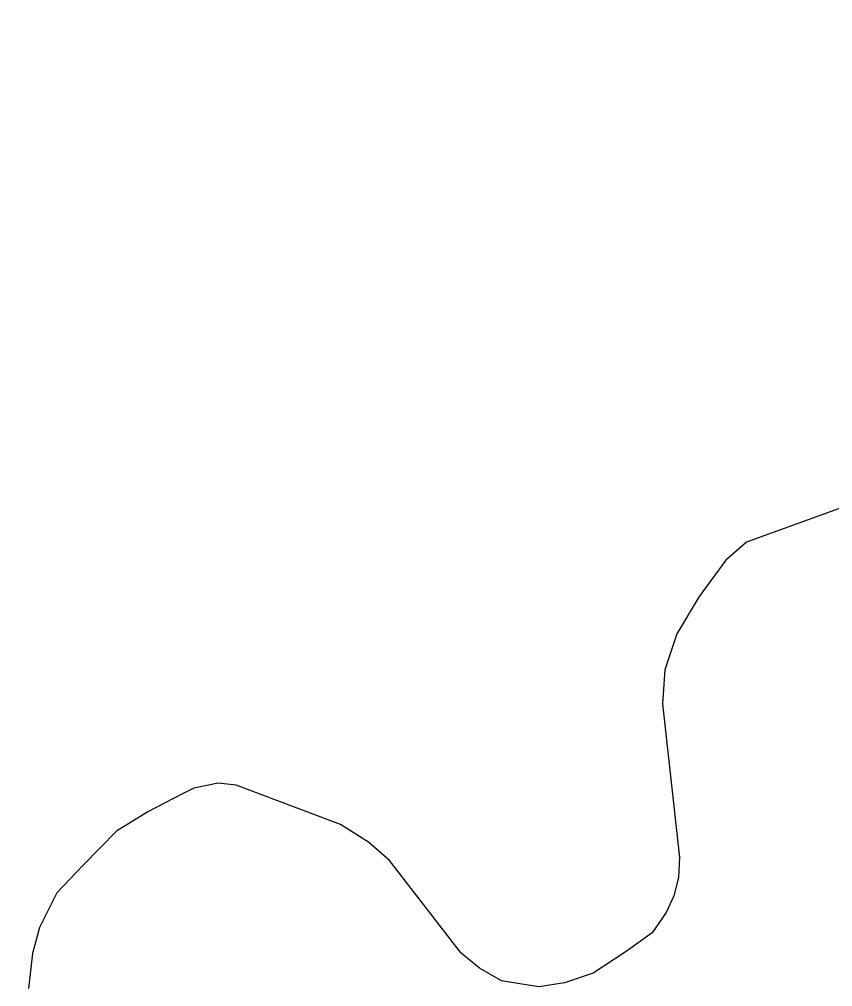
# Model space of a CAD drawing. Header units: millimetres. Extents: x 341926 to 344122, y 7366456 to 7369032.
# Drawn here: x 342716.6 to 343044.1, y 7367484.8 to 7367874.1 of the extents above; entities that cross this region are included whole.
import ezdxf

# ---------------------------------------------------------------- set-up
doc = ezdxf.new("R2010")
doc.units = ezdxf.units.MM
doc.layers.add('ESTRADA DO RIO ACIMA - 29_12_20 - V25 - V36', color=1, linetype='Continuous')
doc.layers.add('ESTRADA HENRIQUE ROSA - 29_12_20 - V58', color=7, linetype='Continuous')

msp = doc.modelspace()

# ---------------------------------------------------------------- linework, layer by layer
at = {"layer": 'ESTRADA DO RIO ACIMA - 29_12_20 - V25 - V36'}
msp.add_lwpolyline([(343058.68, 7367681.58), (343009.41, 7367663.77), (343001.1, 7367656.42), (342990.29, 7367641.83), (342981.31, 7367626.82), (342976.53, 7367612.33), (342975.55, 7367598.68), (342982.49, 7367536.84), (342981.96, 7367528.71), (342980.19, 7367521.41), (342977.02, 7367514.63), (342971.48, 7367506.54), (342960.55, 7367498.77), (342947.6, 7367490.23), (342936.07, 7367486.36), (342925.77, 7367484.77), (342918.1, 7367485.92), (342910.71, 7367487.15), (342901.85, 7367492.33), (342894.46, 7367498.32), (342865.65, 7367535.66), (342857.28, 7367543.05), (342845.89, 7367550.13), (342803.98, 7367565.97), (342796.67, 7367566.68), (342786.89, 7367564.74), (342782.05, 7367562.27), (342768.31, 7367555.15), (342755.77, 7367547.46), (342742.3, 7367533.73), (342731.73, 7367522.64), (342724.77, 7367508.62), (342721.96, 7367498.12), (342720.38, 7367484.11)], dxfattribs=at)
at = {"layer": 'ESTRADA HENRIQUE ROSA - 29_12_20 - V58'}
msp.add_rational_spline([(342766.85, 7367271.2), (342737.33, 7367238.36), (342707.81, 7367205.52), (342664.35, 7367176.91), (342630.79, 7367216.68), (342615.74, 7367234.52), (342600.68, 7367252.36), (342581.35, 7367275.27), (342562.01, 7367298.18), (342558.02, 7367302.91), (342554.03, 7367307.64), (342542.39, 7367320.41), (342530.75, 7367333.19), (342521.68, 7367341.9), (342512.61, 7367350.61), (342469.52, 7367394.92), (342426.42, 7367439.23), (342372.52, 7367495.99), (342318.61, 7367552.74), (342292.28, 7367591.73), (342278.25, 7367636.63), (342259.24, 7367658.42), (342258.88, 7367687.33), (342247.04, 7367711.2), (342228.88, 7367730.69), (342198.22, 7367757.03), (342177.22, 7367791.58), (342163.25, 7367811.12), (342170.38, 7367834.06), (342177.19, 7367853.82), (342182.03, 7367874.15)], [1, 1, 1, 0.747797320194, 1, 1, 1, 1, 1, 1, 1, 1, 1, 1, 1, 1, 1, 1, 1, 0.989413597363, 1, 0.93851927498, 1, 0.989518315134, 1, 0.98762011423, 1, 0.895494341378, 1, 0.998807937941, 1], degree=2, knots=[0, 0, 0, 1, 1, 2.452116, 2.452116, 3.452116, 3.452116, 4.452116, 4.452116, 5.452116, 5.452116, 6.452116, 6.452116, 7.452116, 7.452116, 8.452116, 8.452116, 9.452116, 9.452116, 9.743391, 9.743391, 10.448352, 10.448352, 10.73818, 10.73818, 11.053211, 11.053211, 11.975722, 11.975722, 12.073387, 12.073387, 12.073387], dxfattribs=at)

doc.saveas('drawing.dxf')
